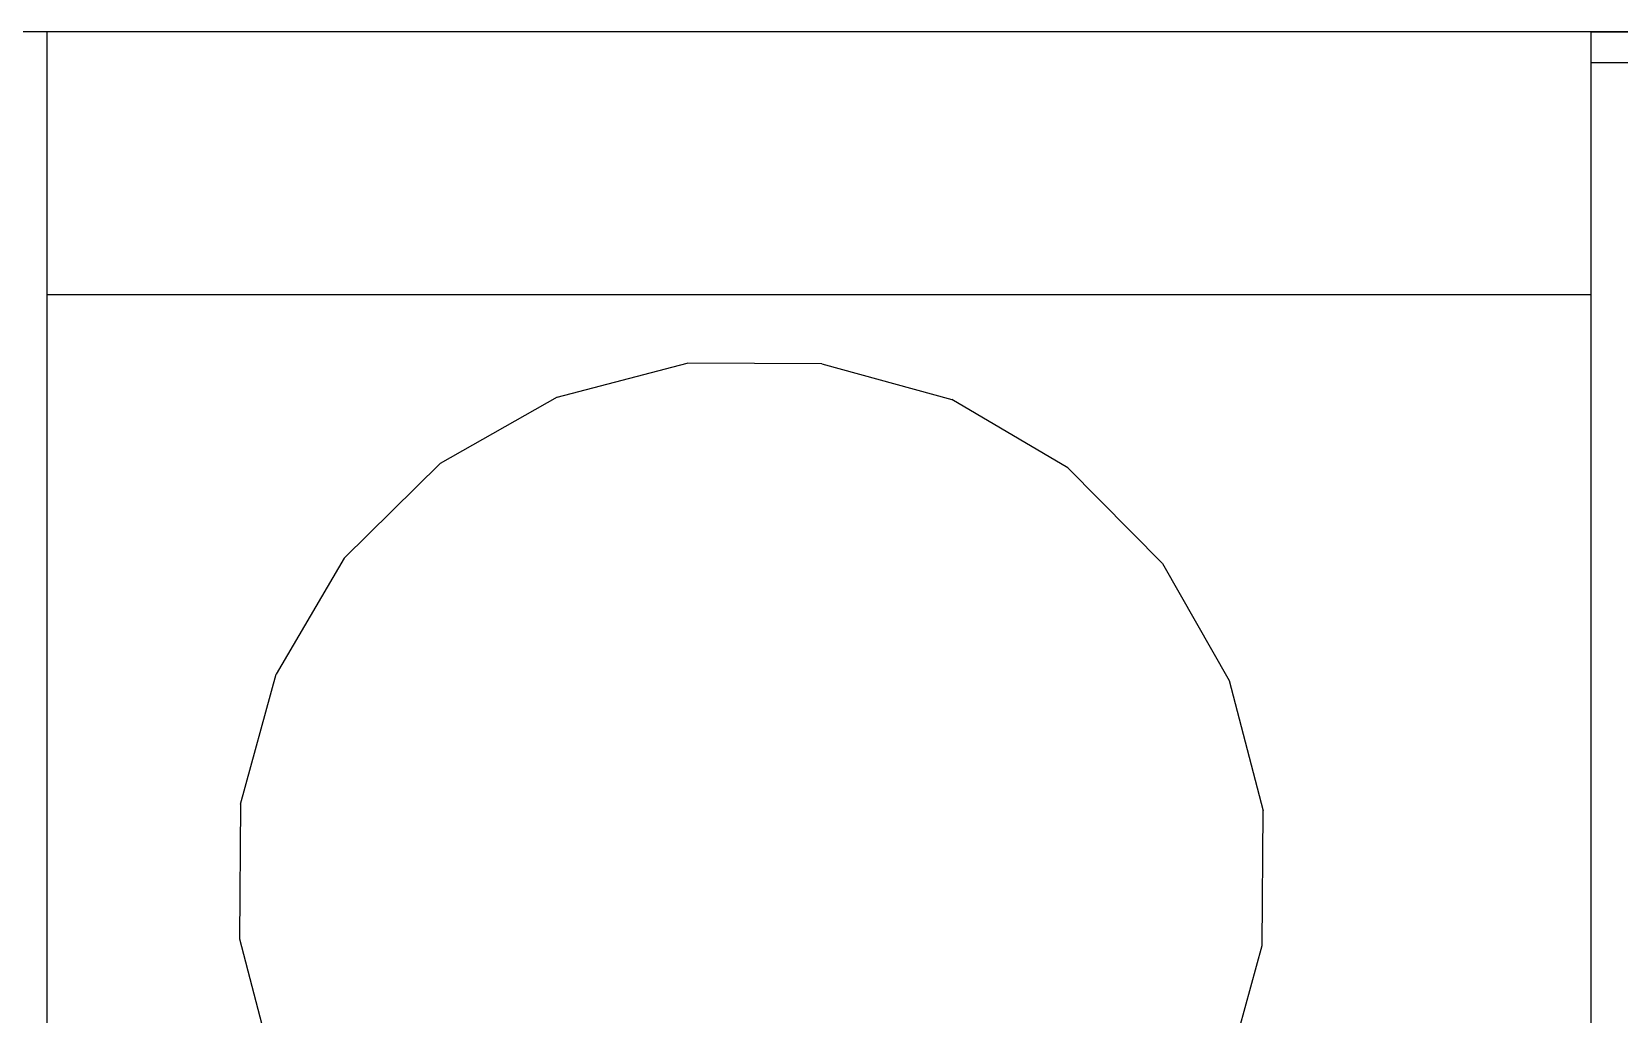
# Model space of a CAD drawing. Header units: inches. Extents: x 0 to 54693, y 0 to 31146.
# Drawn here: x 13074 to 13588, y 15030 to 15348 of the extents above; entities that cross this region are included whole.
import ezdxf

# ---------------------------------------------------------------- set-up
doc = ezdxf.new("R2010")
doc.units = ezdxf.units.IN
doc.header["$MEASUREMENT"] = 0
doc.layers.add('Added', color=3, linetype='Continuous')

msp = doc.modelspace()

# ---------------------------------------------------------------- linework, layer by layer
at = {"layer": 'Added', "linetype": 'Continuous', "lineweight": -2, "ltscale": 0.18}
for p, q in [((13978.66, 15348.32), (11753.23, 15348.32)), ((13078.66, 14748.32), (13078.66, 15348.32)), ((13578.66, 14748.32), (13578.66, 15348.32)), ((13578.66, 15348.32), (13978.66, 15348.32)), ((13578.66, 15338.33), (13578.66, 15348.32)), ((13578.66, 15338.33), (13978.66, 15338.33)), ((13578.66, 15338.33), (13978.66, 15338.33)), ((13578.66, 15263.09), (13078.66, 15263.09)), ((13243.76, 15230.03), (13285.94, 15241.04)), ((13329.54, 15240.75), (13285.94, 15241.04)), ((13329.54, 15240.75), (13371.57, 15229.19)), ((13243.76, 15230.03), (13205.86, 15208.48)), ((13409.18, 15207.15), (13371.57, 15229.19)), ((13205.86, 15208.48), (13174.83, 15177.85)), ((13439.81, 15176.12), (13409.18, 15207.15)), ((13174.83, 15177.85), (13152.79, 15140.24)), ((13439.81, 15176.12), (13461.36, 15138.22)), ((13141.23, 15098.21), (13152.79, 15140.24)), ((13461.36, 15138.22), (13472.37, 15096.04)), ((13141.23, 15098.21), (13140.95, 15054.61)), ((13472.08, 15052.44), (13472.37, 15096.04)), ((13140.95, 15054.61), (13151.95, 15012.43)), ((13460.52, 15010.41), (13472.08, 15052.44))]:
    msp.add_line(p, q, dxfattribs=at)

doc.saveas('drawing.dxf')
